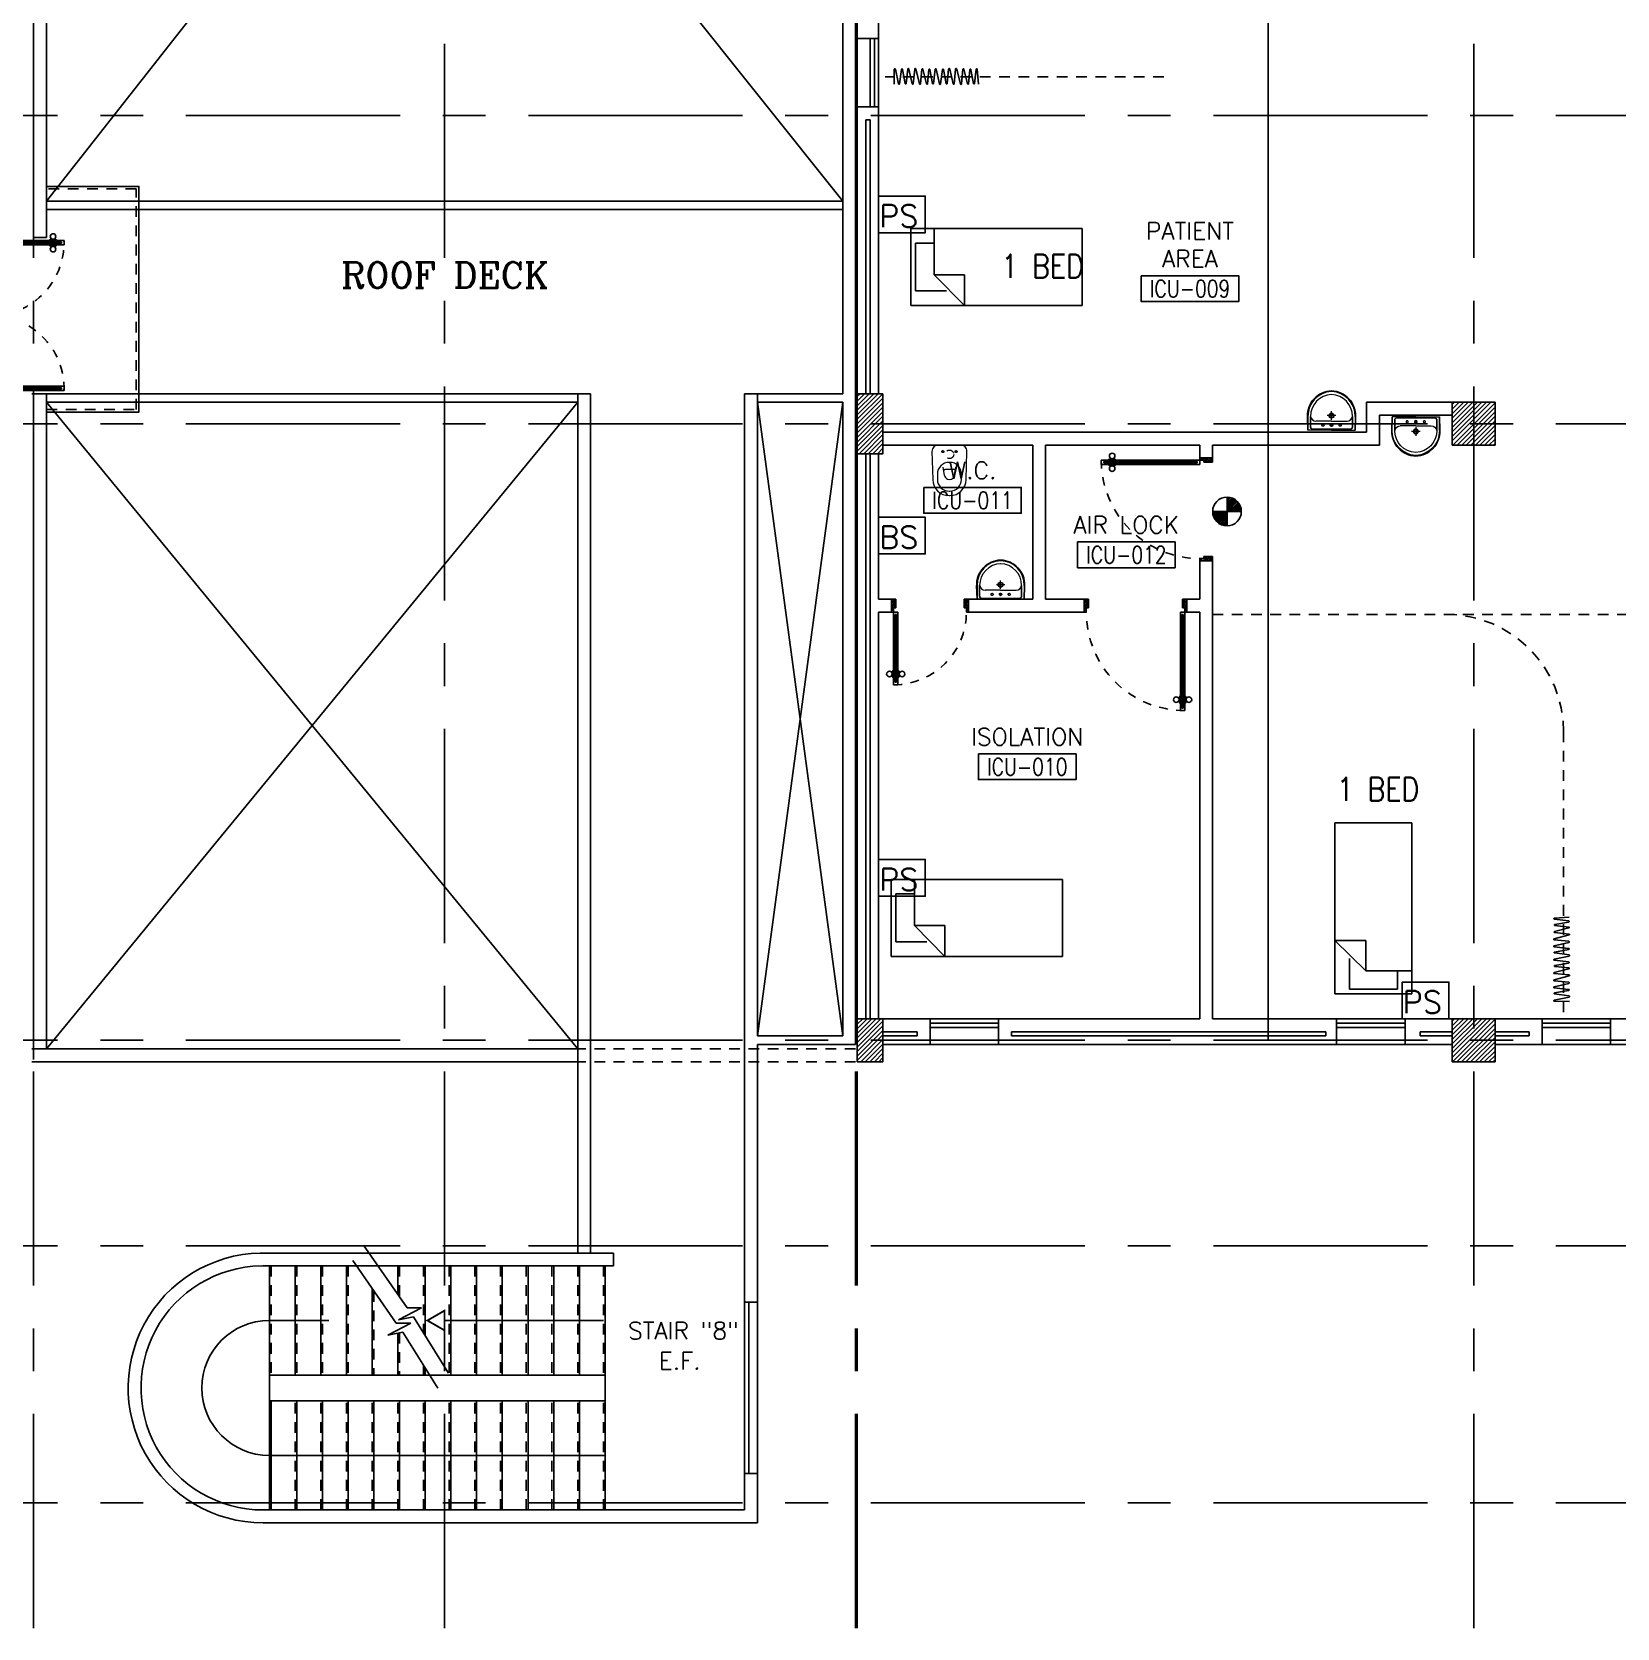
# Model space of a CAD drawing. Extents: x 275967.8 to 276060, y 57291.9 to 57371.4.
# Drawn here: x 276010.74 to 276029.25, y 57291.9 to 57310.54 of the extents above; entities that cross this region are included whole.
import ezdxf
from ezdxf.enums import TextEntityAlignment as Align

# ---------------------------------------------------------------- set-up
doc = ezdxf.new("R2010")
doc.units = 0
doc.header["$MEASUREMENT"] = 0
for name, pattern in [('CENTERX2', [4, 2.5, -0.5, 0.5, -0.5]), ('DASHED', [0.75, 0.5, -0.25]), ('HIDDEN', [0.375, 0.25, -0.125]), ('HIDDEN2', [0.1875, 0.125, -0.0625])]:
    doc.linetypes.add(name, pattern=pattern)
doc.layers.get('0').update_dxf_attribs({"color": 11, "linetype": 'CONTINUOUS'})
for name, color, linetype in [('A_CUBICLE_CURTAINS', 11, 'HIDDEN'), ('AXES', 11, 'CENTERX2'), ('COL', 11, 'CONTINUOUS'), ('D_CURTAIN', 11, 'HIDDEN'), ('DOOR', 11, 'CONTINUOUS'), ('E-SYSTEM', 4, 'CONTINUOUS'), ('FIX', 11, 'CONTINUOUS'), ('FUR', 11, 'CONTINUOUS'), ('HAT', 11, 'CONTINUOUS'), ('INSUL', 11, 'CONTINUOUS'), ('Locker', 11, 'CONTINUOUS'), ('RM-BOX', 11, 'CONTINUOUS'), ('RM-NAME', 11, 'CONTINUOUS'), ('RM-NO', 11, 'CONTINUOUS'), ('ROOF', 11, 'CONTINUOUS'), ('RS20', 11, 'CONTINUOUS'), ('SHAFT', 11, 'CONTINUOUS'), ('STR', 11, 'CONTINUOUS'), ('SUNI-FUR', 11, 'CONTINUOUS'), ('WALL', 11, 'CONTINUOUS'), ('WIN', 11, 'CONTINUOUS')]:
    doc.layers.add(name, color=color, linetype=linetype)
doc.styles.add('ROMANC', font='romanc', dxfattribs={"height": 0.1})
doc.styles.add('ROMANS', font='ROMANS.shx', dxfattribs={"width": 0.6})
doc.styles.add('RS20', font='ROMANS.shx', dxfattribs={"height": 0.2})

# ---------------------------------------------------------------- blocks, each defined once
blk = doc.blocks.new('*X90')
at = {"color": 0}
for p, q in [((73379, 118298), (73831, 118750)), ((73379, 118351), (73778, 118750)), ((73379, 118404), (73725, 118750)), ((73379, 118457), (73672, 118750)), ((73379, 118510), (73619, 118750)), ((73379, 118563), (73566, 118750)), ((73379, 118616), (73513, 118750)), ((73379, 118669), (73460, 118750)), ((73379, 118722), (73407, 118750)), ((73384, 118250), (73879, 118745)), ((73437, 118250), (73879, 118692)), ((73490, 118250), (73879, 118639)), ((73543, 118250), (73879, 118586)), ((73596, 118250), (73879, 118533)), ((73649, 118250), (73879, 118480)), ((73702, 118250), (73879, 118427)), ((73755, 118250), (73879, 118374)), ((73808, 118250), (73879, 118321)), ((73861, 118250), (73879, 118268))]:
    blk.add_line(p, q, dxfattribs=at)
blk = doc.blocks.new('COL50')
at = {"layer": 'COL'}
blk.add_lwpolyline([(-250, 250), (-250, -250), (250, -250), (250, 250)], close=True, dxfattribs=at)
blk = doc.blocks.new('C11')
at = {"layer": 'HAT'}
h = blk.add_hatch(dxfattribs=at)
h.set_pattern_fill('ANSI31', color=256, scale=300, style=0)
h.set_pattern_definition([(45, (-248556.182, -75061.005), (-26.5165043, 26.5165043), [])])
h.paths.add_polyline_path([(300, 700), (0, 700), (0, 350), (300, 350)])
h.paths.add_polyline_path([(300, 350), (0, 350), (0, 0), (300, 0)])
at = {"layer": 'COL'}
blk.add_lwpolyline([(300, 700), (300, 0), (0, 0), (0, 700)], close=True, dxfattribs=at)
blk = doc.blocks.new('C-300')
at = {"layer": 'HAT', "linetype": 'ByBlock', "ltscale": 0.3}
h = blk.add_hatch(dxfattribs=at)
h.set_pattern_fill('ANSI31', color=8, scale=300, style=0)
h.set_pattern_definition([(45, (-258496.182, -82361.005), (-26.5165043, 26.5165043), [])])
h.paths.add_polyline_path([(300, 500), (0, 500), (0, 250), (300, 250)])
h.paths.add_polyline_path([(300, 250), (0, 250), (0, 0), (300, 0)])
at = {"layer": 'COL'}
blk.add_lwpolyline([(0, 500), (300, 500), (300, 0), (0, 0)], close=True, dxfattribs=at)
blk = doc.blocks.new('C')
at = {"layer": 'D_CURTAIN'}
for points in [[(0.229, 0.077), (0.229, 0.077, 0.848601), (0.219, 0.076), (0.202, -0.062, -0.855925), (0.192, -0.063), (0.167, 0.072, 0.866955), (0.157, 0.072), (0.144, -0.065, -0.843142), (0.134, -0.066), (0.099, 0.077, 0.845318), (0.089, 0.076), (0.076, -0.066, -0.842227), (0.066, -0.067), (0.029, 0.079, 0.837896), (0.019, 0.078), (0.004, -0.065, -0.84563), (-0.006, -0.065), (-0.04, 0.078, 0.842014), (-0.049, 0.078), (-0.065, -0.063, -0.866148), (-0.075, -0.063), (-0.099, 0.074, 0.854133), (-0.109, 0.074), (-0.129, -0.066, -0.838104), (-0.139, -0.067), (-0.17, 0.077, 0.84026), (-0.18, 0.077), (-0.183, -0.071)], [(0.639, -0.068), (0.628, 0.076, 0.848601), (0.618, 0.076), (0.601, -0.063, -0.855925), (0.591, -0.063), (0.566, 0.071, 0.866955), (0.556, 0.071), (0.542, -0.066, -0.843142), (0.533, -0.066), (0.497, 0.076, 0.845318), (0.488, 0.075), (0.474, -0.067, -0.842227), (0.465, -0.068), (0.427, 0.078, 0.837896), (0.417, 0.078), (0.403, -0.065, -0.84563), (0.393, -0.066), (0.359, 0.078, 0.842014), (0.349, 0.077), (0.334, -0.063, -0.866148), (0.324, -0.064), (0.299, 0.074, 0.854133), (0.29, 0.073), (0.27, -0.067, -0.838104), (0.26, -0.067), (0.229, 0.077, 0.84026), (0.219, 0.076)]]:
    blk.add_lwpolyline(points, format="xyb", dxfattribs=at)
blk = doc.blocks.new('DOOR100')
at = {"layer": 'DOOR', "color": 0, "linetype": 'ByBlock'}
for p, q in [((-82, 1205), (-91, 1205)), ((-91, 1205), (-91, 1140)), ((-82, 1140), (-91, 1140)), ((-75, 1218), (-82, 1218)), ((-82, 1128), (-82, 1218)), ((-82, 1205), (-82, 1140)), ((-75, 1128), (-82, 1128)), ((-25, 1300), (-75, 1300)), ((-75, 1300), (-25, 1300)), ((-75, 1250), (-75, 1300)), ((-58, 1250), (-75, 1250)), ((-42, 1270), (-58, 1270)), ((-58, 1250), (-58, 1270)), ((-42, 1250), (-42, 1270)), ((-25, 1250), (-42, 1250)), ((-25, 1250), (-25, 1300)), ((-25, 1218), (-18, 1218)), ((-25, 1128), (-18, 1128)), ((-18, 1128), (-18, 1218)), ((-18, 1205), (-9, 1205)), ((-18, 1205), (-18, 1140)), ((-18, 1140), (-9, 1140)), ((-9, 1205), (-9, 1140)), ((-75, 200), (-58, 200)), ((-75, 150), (-75, 200)), ((-58, 200), (-58, 180)), ((-42, 200), (-25, 200)), ((-42, 180), (-42, 200)), ((-25, 200), (-25, 150)), ((-1200, 0), (-1200, 150)), ((-1200, 150), (-1175, 150)), ((-1200, 150), (-1200, 0)), ((-1150, 0), (-1200, 0)), ((-1175, 150), (-1175, 100)), ((-1175, 100), (-1150, 100)), ((-1150, 100), (-1150, 0)), ((-75, 150), (-25, 150)), ((-58, 180), (-42, 180)), ((-50, 100), (-50, 0)), ((-25, 100), (-50, 100)), ((-50, 0), (0, 0)), ((0, 150), (-25, 150)), ((-25, 150), (-25, 100)), ((0, 150), (0, 0))]:
    blk.add_line(p, q, dxfattribs=at)
at = {"layer": 'DOOR', "linetype": 'ByBlock'}
for p, q in [((-75, 1250), (-75, 200)), ((-58, 200), (-58, 1250)), ((-42, 200), (-42, 1250)), ((-25, 200), (-25, 1250)), ((0, 0), (0, 150))]:
    blk.add_line(p, q, dxfattribs=at)
at = {"layer": 'DOOR', "color": 9, "linetype": 'ByBlock'}
for p, q in [((-1150, 0), (-1200, 114)), ((-1150, 0), (-1200, 40)), ((-1150, 0), (-1163, 100)), ((-50, 0), (0, 114)), ((-50, 0), (-37, 100)), ((-50, 0), (0, 40))]:
    blk.add_line(p, q, dxfattribs=at)
at = {"layer": 'DOOR', "color": 0, "linetype": 'ByBlock'}
for centre in [(-124, 1173), (24, 1173)]:
    blk.add_circle(centre, 32.4, dxfattribs=at)
at = {"layer": 'DOOR', "linetype": 'HIDDEN', "ltscale": 0.5}
blk.add_arc((-25, 150), 1150, 90, 180.0001, dxfattribs=at)
at = {"layer": 'DOOR', "color": 9, "linetype": 'ByBlock'}
for centre, radius, start, end in [((-1150, 0), 154, 103.7142, 108.8947), ((-1150, 0), 134, 100.72, 111.8402), ((-1150, 0), 94.4, 90, 121.9818), ((-1150, 0), 74.4, 90, 132.2236), ((-1150, 0), 54.4, 90, 156.7926), ((-1150, 0), 34.4, 90, 180), ((-1150, 0), 14.4, 90, 180), ((-50, 0), 94.4, 58.0182, 90), ((-50, 0), 74.4, 47.7764, 90), ((-50, 0), 54.4, 23.2074, 90), ((-50, 0), 34.4, 0, 90), ((-50, 0), 14.4, 0, 90), ((-50, 0), 134, 68.1598, 79.28), ((-50, 0), 114, 64.0838, 77.3774), ((-50, 0), 154, 71.1053, 76.2858)]:
    blk.add_arc(centre, radius, start, end, dxfattribs=at)
blk = doc.blocks.new('DOOR90')
at = {"layer": 'DOOR', "color": 0, "linetype": 'ByBlock'}
for p, q in [((-150, 0), (-150, -25)), ((-150, 0), (0, 0)), ((0, -50), (0, 0)), ((-1000, -25), (-1000, -75)), ((-1000, -75), (-1000, -25)), ((-950, -25), (-1000, -25)), ((-950, -75), (-1000, -75)), ((-970, -42), (-970, -58)), ((-950, -42), (-970, -42)), ((-950, -58), (-970, -58)), ((-950, -25), (-950, -42)), ((-950, -58), (-950, -75)), ((-918, -25), (-918, -18)), ((-828, -18), (-918, -18)), ((-918, -75), (-918, -82)), ((-828, -82), (-918, -82)), ((-905, -18), (-905, -9)), ((-905, -9), (-840, -9)), ((-905, -18), (-840, -18)), ((-905, -82), (-905, -91)), ((-905, -82), (-840, -82)), ((-905, -91), (-840, -91)), ((-840, -18), (-840, -9)), ((-840, -82), (-840, -91)), ((-828, -25), (-828, -18)), ((-828, -75), (-828, -82)), ((-200, -42), (-200, -25)), ((-200, -25), (-150, -25)), ((-180, -42), (-200, -42)), ((-200, -75), (-200, -58)), ((-200, -58), (-180, -58)), ((-150, -75), (-200, -75)), ((-180, -58), (-180, -42)), ((-150, -75), (-150, -25)), ((-150, -25), (-100, -25)), ((-100, -25), (-100, -50)), ((-100, -50), (0, -50)), ((-150, -900), (-150, -875)), ((-150, -875), (-100, -875)), ((0, -900), (-150, -900)), ((-150, -900), (0, -900)), ((-100, -850), (0, -850)), ((-100, -875), (-100, -850)), ((0, -850), (0, -900))]:
    blk.add_line(p, q, dxfattribs=at)
at = {"layer": 'DOOR', "color": 9, "linetype": 'ByBlock'}
for p, q in [((0, -50), (-114, 0)), ((0, -50), (-40, 0)), ((0, -50), (-100, -37)), ((0, -850), (-114, -900)), ((0, -850), (-100, -863)), ((0, -850), (-40, -900))]:
    blk.add_line(p, q, dxfattribs=at)
at = {"layer": 'DOOR', "linetype": 'ByBlock'}
for p, q in [((-200, -25), (-950, -25)), ((-200, -42), (-950, -42)), ((-200, -58), (-950, -58)), ((-950, -75), (-200, -75))]:
    blk.add_line(p, q, dxfattribs=at)
at = {"layer": 'DOOR', "color": 0, "linetype": 'ByBlock'}
for centre in [(-873, 24), (-873, -124)]:
    blk.add_circle(centre, 32.4, dxfattribs=at)
at = {"layer": 'DOOR', "color": 9, "linetype": 'ByBlock'}
for centre, radius, start, end in [((0, -50), 154, 161.1053, 166.2858), ((0, -50), 134, 158.1598, 169.28), ((0, -50), 94.4, 148.0182, 180), ((0, -50), 74.4, 137.7764, 180), ((0, -50), 114, 154.0838, 167.3774), ((0, -50), 54.4, 113.2074, 180), ((0, -50), 34.4, 90, 180), ((0, -50), 14.4, 90, 180), ((0, -850), 154, 193.7142, 198.8947), ((0, -850), 134, 190.72, 201.8402), ((0, -850), 94.4, 180, 211.9818), ((0, -850), 74.4, 180, 222.2236), ((0, -850), 54.4, 180, 246.7926), ((0, -850), 34.4, 180, 270), ((0, -850), 14.4, 180, 270)]:
    blk.add_arc(centre, radius, start, end, dxfattribs=at)
at = {"layer": 'DOOR', "linetype": 'HIDDEN', "ltscale": 0.5}
blk.add_arc((-150, -25), 850, 180, 270, dxfattribs=at)
blk = doc.blocks.new('LAV1')
at = {"layer": 'FIX', "linetype": 'ByBlock', "ltscale": 0.3}
for p, q in [((-280, 210), (-275, 50)), ((-245, 210), (-245, 85)), ((245, 210), (245, 85)), ((280, 210), (275, 50)), ((0, 60), (-220, 60)), ((0, 60), (220, 60))]:
    blk.add_line(p, q, dxfattribs=at)
at = {"layer": 'FIX', "linetype": 'Continuous', "lineweight": 20}
for p, q in [((-275, 210), (-275, 50)), ((275, 210), (275, 50)), ((0, 50), (-275, 50)), ((0, 50), (-252, 50)), ((0, 155), (-181, 155)), ((0, 155), (181, 155)), ((0, 50), (252, 50)), ((0, 50), (275, 50))]:
    blk.add_line(p, q, dxfattribs=at)
at = {"layer": 'FIX', "linetype": 'DASHED', "lineweight": 20, "ltscale": 0.05}
for p, q in [((50, 220), (-50, 220)), ((0, 170), (0, 270)), ((0, 170), (0, 270))]:
    blk.add_line(p, q, dxfattribs=at)
at = {"layer": 'FIX', "lineweight": 20}
for p, q in [((16, 107), (-15, 107)), ((0, 92), (0, 123))]:
    blk.add_line(p, q, dxfattribs=at)
for centre, radius in [((0, 220), 29.5), ((0, 220), 22.5), ((0, 107), 15.5)]:
    blk.add_circle(centre, radius, dxfattribs=at)
at = {"layer": 'FIX', "linetype": 'HIDDEN', "lineweight": 20, "ltscale": 0.05}
for centre in [(-100, 107), (100, 107)]:
    blk.add_circle(centre, 12.4, dxfattribs=at)
at = {"layer": 'FIX', "linetype": 'ByBlock', "ltscale": 0.3}
for centre, radius, start, end in [((7, 220), 287, 91.3776, 182.0064), ((-7, 220), 287, 357.9936, 88.6224), ((-220, 85), 24.9, 179.7021, 269.9486), ((220, 85), 24.9, 270.0514, 0.2979)]:
    blk.add_arc(centre, radius, start, end, dxfattribs=at)
at = {"layer": 'FIX', "linetype": 'Continuous', "lineweight": 20}
for centre, radius, start, end in [((8, 217), 283, 91.6988, 181.351), ((8, 212), 253, 91.7328, 180.4884), ((-8, 217), 283, 358.649, 88.3012), ((-8, 212), 253, 359.5116, 88.2672), ((-179, 222), 66.9, 190.2006, 268.0786), ((179, 222), 66.9, 271.9214, 349.7994)]:
    blk.add_arc(centre, radius, start, end, dxfattribs=at)
blk = doc.blocks.new('WC1')
at = {"layer": 'FIX', "lineweight": 20}
for p, q in [((-210, 204), (-538, 194)), ((-727, 5), (-727, -5)), ((-674, 5), (-674, -5)), ((-534, 24), (-540, 0)), ((-540, 0), (-534, -24)), ((-475, 141), (-538, 141)), ((-395, 76), (-490, 60)), ((-339, 5), (-339, -5)), ((-538, -141), (-475, -141)), ((-490, -60), (-395, -76)), ((-538, -194), (-210, -204))]:
    blk.add_line(p, q, dxfattribs=at)
at = {"layer": 'FIX', "linetype": 'Continuous', "lineweight": 20}
blk.add_line((-420, -47), (-420, 45), dxfattribs=at)
at = {"layer": 'FIX', "lineweight": 20}
blk.add_lwpolyline([(-213, -204), (-210, -204, 0.414214), (-137, -131), (-137, 0), (-137, 131, 0.414214), (-210, 204)], format="xyb", dxfattribs=at)
at = {"layer": 'FIX', "linetype": 'HIDDEN2', "lineweight": 20, "ltscale": 0.3}
blk.add_circle((-245, 0), 49.8, dxfattribs=at)
at = {"layer": 'FIX', "linetype": 'HIDDEN', "lineweight": 20, "ltscale": 0.05}
for centre in [(-213, 78), (-213, -77)]:
    blk.add_circle(centre, 11.6, dxfattribs=at)
at = {"layer": 'FIX', "lineweight": 20}
for centre, radius, start, end in [((-538, 5), 189, 90, 180), ((-538, 5), 136, 90, 180), ((-473, -7), 68.2, 128.9242, 152.8468), ((-464, -18), 82, 108.496, 128.9242), ((-475, 5), 136, 360, 90), ((-538, -5), 189, 180, 270), ((-538, -5), 136, 180, 270), ((-473, 7), 68.2, 207.1532, 231.0758), ((-464, 18), 82, 231.0758, 251.504), ((-475, -5), 136, 270, 0)]:
    blk.add_arc(centre, radius, start, end, dxfattribs=at)
at = {"layer": 'FIX', "linetype": 'Continuous', "lineweight": 20}
for centre, start, end in [((-443, 46), 357.6662, 91.6121), ((-442, -46), 268.3879, 2.3338)]:
    blk.add_arc(centre, 22.3, start, end, dxfattribs=at)
blk = doc.blocks.new('A$C272A55A0')
at = {"layer": 'DOOR', "color": 0, "linetype": 'ByBlock'}
for p, q in [((0, 900), (0, 1050)), ((50, 1050), (0, 1050)), ((25, 950), (50, 950)), ((25, 900), (25, 950)), ((50, 950), (50, 1050)), ((1750, 950), (1750, 1050)), ((1750, 1050), (1800, 1050)), ((1775, 950), (1750, 950)), ((1775, 900), (1775, 950)), ((1800, 1050), (1800, 900)), ((0, 900), (25, 900)), ((75, 900), (25, 900)), ((25, 850), (25, 900)), ((42, 850), (25, 850)), ((58, 870), (42, 870)), ((42, 870), (42, 850)), ((58, 850), (58, 870)), ((75, 850), (58, 850)), ((75, 900), (75, 850)), ((1725, 900), (1775, 900)), ((1725, 900), (1725, 850)), ((1725, 850), (1742, 850)), ((1742, 870), (1758, 870)), ((1742, 850), (1742, 870)), ((1758, 870), (1758, 850)), ((1758, 850), (1775, 850)), ((1800, 900), (1775, 900)), ((1775, 850), (1775, 900)), ((25, 50), (42, 50)), ((25, 50), (25, 0)), ((25, 0), (75, 0)), ((75, 0), (25, 0)), ((42, 50), (42, 30)), ((42, 30), (58, 30)), ((58, 50), (75, 50)), ((58, 50), (58, 30)), ((75, 50), (75, 0)), ((1718, 160), (1709, 160)), ((1709, 95), (1709, 160)), ((1718, 95), (1709, 95)), ((1725, 173), (1718, 173)), ((1718, 173), (1718, 83)), ((1718, 95), (1718, 160)), ((1725, 83), (1718, 83)), ((1742, 50), (1725, 50)), ((1725, 50), (1725, 0)), ((1775, 0), (1725, 0)), ((1725, 0), (1775, 0)), ((1742, 50), (1742, 30)), ((1758, 30), (1742, 30)), ((1775, 50), (1758, 50)), ((1758, 50), (1758, 30)), ((1775, 173), (1782, 173)), ((1775, 83), (1782, 83)), ((1775, 50), (1775, 0)), ((1782, 173), (1782, 83)), ((1782, 160), (1791, 160)), ((1782, 95), (1782, 160)), ((1782, 95), (1791, 95)), ((1791, 95), (1791, 160))]:
    blk.add_line(p, q, dxfattribs=at)
at = {"layer": 'DOOR', "color": 9, "linetype": 'ByBlock'}
for p, q in [((50, 1050), (0, 1010)), ((50, 1050), (0, 937)), ((50, 1050), (37, 950)), ((1750, 1050), (1800, 1010)), ((1750, 1050), (1800, 937)), ((1750, 1050), (1763, 950))]:
    blk.add_line(p, q, dxfattribs=at)
at = {"layer": 'DOOR', "linetype": 'ByBlock'}
for p, q in [((25, 850), (25, 50)), ((42, 850), (42, 50)), ((58, 850), (58, 50)), ((75, 50), (75, 850)), ((1725, 50), (1725, 850)), ((1742, 850), (1742, 50)), ((1758, 850), (1758, 50)), ((1775, 850), (1775, 50))]:
    blk.add_line(p, q, dxfattribs=at)
at = {"layer": 'DOOR', "color": 0, "linetype": 'ByBlock'}
for centre in [(1676, 128), (1824, 128)]:
    blk.add_circle(centre, 32.4, dxfattribs=at)
at = {"layer": 'DOOR', "color": 9, "linetype": 'ByBlock'}
for centre, radius, start, end in [((50, 1050), 54.4, 203.2074, 270), ((50, 1050), 74.4, 227.7764, 270), ((50, 1050), 94.4, 238.0182, 270), ((50, 1050), 114, 244.0838, 257.3774), ((50, 1050), 34.4, 180, 270), ((50, 1050), 14.4, 180, 270), ((1750, 1050), 14.4, 270, 0), ((1750, 1050), 34.4, 270, 0), ((1750, 1050), 54.4, 270, 336.7926), ((1750, 1050), 74.4, 270, 312.2236), ((1750, 1050), 94.4, 270, 301.9818), ((1750, 1050), 114, 282.6226, 295.9162), ((50, 1050), 134, 248.1598, 259.28), ((50, 1050), 154, 251.1053, 256.2858), ((1750, 1050), 134, 280.72, 291.8402), ((1750, 1050), 154, 283.7142, 288.8947)]:
    blk.add_arc(centre, radius, start, end, dxfattribs=at)
at = {"layer": 'DOOR', "linetype": 'HIDDEN', "ltscale": 0.5}
for centre, start, end in [((50, 851), 268.3174, 3.2965), ((1750, 851), 176.7035, 271.6826)]:
    blk.add_arc(centre, 851, start, end, dxfattribs=at)
at = {"layer": 'WALL', "linetype": 'ByBlock'}
blk.add_line((1800, 900), (1800, 1050), dxfattribs=at)
blk = doc.blocks.new('RM1')
at = {"layer": 'RM-BOX'}
blk.add_lwpolyline([(570, -200), (-570, -200), (-570, -500), (570, -500)], close=True, dxfattribs=at)
at = {"layer": 'RM-NAME', "style": 'ROMANS'}
for tag, p in [('ROOMNAME1', (0, 324)), ('ROOMNAME2', (0, 0))]:
    blk.add_attdef(tag, text='', height=200, dxfattribs=at).set_placement(p, align=Align.MIDDLE)
at = {"layer": 'RM-NO', "style": 'ROMANS', "width": 0.8}
blk.add_attdef('ROOMNO', text='', height=200, dxfattribs=at).set_placement((0, -350), align=Align.MIDDLE)

msp = doc.modelspace()

# ---------------------------------------------------------------- linework, layer by layer
for p, q in [((276015.1171, 57295.6378), (276014.6093, 57296.3691)), ((276014.9903, 57295.4595), (276014.4826, 57296.1908)), ((276015.0185, 57295.4974), (276015.2874, 57295.6378)), ((276015.1939, 57295.5325), (276015.0185, 57295.4974)), ((276015.2874, 57295.6378), (276015.1171, 57295.6378)), ((276015.603, 57294.8772), (276015.1939, 57295.5325)), ((276014.8917, 57295.3191), (276015.1606, 57295.4595)), ((276015.0671, 57295.3542), (276014.8917, 57295.3191)), ((276015.1606, 57295.4595), (276014.9903, 57295.4595)), ((276015.4762, 57294.699), (276015.0671, 57295.3542))]:
    msp.add_line(p, q)
at = {"layer": 'A_CUBICLE_CURTAINS', "ltscale": 0.5}
for p, q in [((276023.9575, 57310.0129), (276020.7003, 57310.0129)), ((276024.5255, 57303.7356), (276048.6255, 57303.7356)), ((276028.6255, 57302.3676), (276028.6255, 57299.0129))]:
    msp.add_line(p, q, dxfattribs=at)
msp.add_arc((276027.2575, 57302.3676), 1.368, 0, 90, dxfattribs=at)
at = {"layer": 'AXES'}
for p, q in [((276015.5555, 57291.8986), (276015.5555, 57370.7113)), ((276027.5755, 57291.8986), (276027.5755, 57370.7113)), ((276010.7555, 57291.8986), (276010.7555, 57370.3613)), ((276020.3555, 57291.8986), (276020.3555, 57370.3613)), ((276020.3755, 57291.8986), (276020.3755, 57370.3613)), ((275968.5355, 57309.5629), (276036.5755, 57309.5629)), ((275968.5355, 57305.9629), (276036.5755, 57305.9629)), ((275968.5355, 57298.7629), (276036.5755, 57298.7629)), ((275968.5355, 57296.3629), (276036.5755, 57296.3629)), ((275968.5355, 57293.3629), (276036.5755, 57293.3629))]:
    msp.add_line(p, q, dxfattribs=at)
at = {"layer": 'COL'}
msp.add_lwpolyline([(276027.3255, 57306.2129), (276027.3255, 57305.7129), (276027.8255, 57305.7129), (276027.8255, 57306.2129)], close=True, dxfattribs=at)
at = {"layer": 'E-SYSTEM', "color": 4}
for p, q in [((276024.6944, 57305.1046), (276024.6944, 57304.7702)), ((276024.6944, 57305.0924), (276024.7062, 57305.1042)), ((276024.6944, 57305.0747), (276024.722, 57305.1023)), ((276024.6944, 57305.0571), (276024.7365, 57305.0992)), ((276024.6944, 57305.0394), (276024.7501, 57305.095)), ((276024.6944, 57305.0217), (276024.7627, 57305.09)), ((276024.6944, 57305.004), (276024.7745, 57305.0841)), ((276024.6944, 57304.9864), (276024.7856, 57305.0775)), ((276024.6944, 57304.9687), (276024.796, 57305.0702)), ((276024.6944, 57304.951), (276024.8056, 57305.0622)), ((276024.6985, 57304.9374), (276024.8147, 57305.0535)), ((276024.7162, 57304.9374), (276024.823, 57305.0442)), ((276024.7339, 57304.9374), (276024.8307, 57305.0342)), ((276024.7515, 57304.9374), (276024.8377, 57305.0236)), ((276024.8616, 57304.9374), (276024.5273, 57304.9374)), ((276024.5277, 57304.9257), (276024.5394, 57304.9374)), ((276024.5295, 57304.9099), (276024.5571, 57304.9374)), ((276024.5327, 57304.8953), (276024.5748, 57304.9374)), ((276024.5368, 57304.8818), (276024.5924, 57304.9374)), ((276024.5418, 57304.8691), (276024.6101, 57304.9374)), ((276024.5477, 57304.8573), (276024.6278, 57304.9374)), ((276024.5543, 57304.8462), (276024.6455, 57304.9374)), ((276024.5616, 57304.8359), (276024.6632, 57304.9374)), ((276024.5696, 57304.8262), (276024.6808, 57304.9374)), ((276024.5783, 57304.8172), (276024.6944, 57304.9333)), ((276024.5876, 57304.8088), (276024.6944, 57304.9156)), ((276024.5976, 57304.8011), (276024.6944, 57304.898)), ((276024.6083, 57304.7941), (276024.6944, 57304.8803)), ((276024.6197, 57304.7879), (276024.6944, 57304.8626)), ((276024.6319, 57304.7824), (276024.6944, 57304.8449)), ((276024.7692, 57304.9374), (276024.844, 57305.0121)), ((276024.7869, 57304.9374), (276024.8495, 57305)), ((276024.8046, 57304.9374), (276024.8541, 57304.9869)), ((276024.8223, 57304.9374), (276024.8578, 57304.9729)), ((276024.8399, 57304.9374), (276024.8604, 57304.9578)), ((276024.8576, 57304.9374), (276024.8616, 57304.9413)), ((276024.6449, 57304.7777), (276024.6944, 57304.8273)), ((276024.6589, 57304.774), (276024.6944, 57304.8096)), ((276024.674, 57304.7715), (276024.6944, 57304.7919)), ((276024.6905, 57304.7703), (276024.6944, 57304.7742))]:
    msp.add_line(p, q, dxfattribs=at)
for points in [[(276020.6255, 57308.6211), (276020.6255, 57308.1925), (276021.1707, 57308.1925), (276021.1707, 57308.6211)], [(276020.6255, 57304.8709), (276020.6255, 57304.4423), (276021.1707, 57304.4423), (276021.1707, 57304.8709)], [(276020.6255, 57300.8738), (276020.6255, 57300.4452), (276021.1707, 57300.4452), (276021.1707, 57300.8738)], [(276026.7403, 57299.4415), (276026.7403, 57299.0129), (276027.2855, 57299.0129), (276027.2855, 57299.4415)]]:
    msp.add_lwpolyline(points, close=True, dxfattribs=at)
msp.add_circle((276024.6944, 57304.9374), 0.1672, dxfattribs=at)
at = {"layer": 'FUR'}
for p, q in [((276023.0015, 57308.2413), (276021.0015, 57308.2413)), ((276021.0015, 57308.2413), (276021.0015, 57307.3413)), ((276021.2732, 57308.2413), (276021.2732, 57307.7025)), ((276023.0015, 57307.3413), (276023.0015, 57308.2413)), ((276021.057, 57308.0714), (276021.057, 57307.5135)), ((276021.2732, 57308.0714), (276021.057, 57308.0714)), ((276021.2732, 57307.7025), (276021.6266, 57307.7025)), ((276021.2732, 57307.7025), (276021.6266, 57307.3413)), ((276021.6266, 57307.3413), (276021.6266, 57307.7025)), ((276021.057, 57307.5135), (276021.4167, 57307.5135)), ((276021.0015, 57307.3413), (276023.0015, 57307.3413)), ((276025.9538, 57299.3032), (276025.9538, 57301.3032)), ((276025.9538, 57301.3032), (276026.8538, 57301.3032)), ((276026.8538, 57301.3032), (276026.8538, 57299.3032)), ((276022.772, 57300.6413), (276020.772, 57300.6413)), ((276020.772, 57300.6413), (276020.772, 57299.7413)), ((276021.0436, 57300.6413), (276021.0436, 57300.1024)), ((276022.772, 57299.7413), (276022.772, 57300.6413)), ((276020.8274, 57300.4714), (276020.8274, 57299.9134)), ((276021.0436, 57300.4714), (276020.8274, 57300.4714)), ((276021.0436, 57300.1024), (276021.397, 57300.1024)), ((276021.0436, 57300.1024), (276021.397, 57299.7413)), ((276021.397, 57299.7413), (276021.397, 57300.1024)), ((276020.8274, 57299.9134), (276021.1871, 57299.9134)), ((276025.9538, 57299.9283), (276026.3149, 57299.9283)), ((276026.3149, 57299.5748), (276025.9538, 57299.9283)), ((276026.3149, 57299.5748), (276026.3149, 57299.9283)), ((276020.772, 57299.7413), (276022.772, 57299.7413)), ((276026.1259, 57299.3587), (276026.1259, 57299.7184)), ((276026.8538, 57299.5748), (276026.3149, 57299.5748)), ((276026.6839, 57299.5748), (276026.6839, 57299.3587)), ((276026.8538, 57299.3032), (276025.9538, 57299.3032)), ((276026.6839, 57299.3587), (276026.1259, 57299.3587))]:
    msp.add_line(p, q, dxfattribs=at)
at = {"layer": 'INSUL'}
for p, q in [((276020.4755, 57309.5129), (276020.4755, 57306.3129)), ((276020.4755, 57309.5129), (276020.5255, 57309.5129)), ((276020.5255, 57309.5129), (276020.5255, 57306.3129)), ((276020.4755, 57305.6129), (276020.4755, 57299.0129)), ((276020.5255, 57305.6129), (276020.5255, 57299.0129)), ((276021.0755, 57298.8629), (276020.6755, 57298.8629)), ((276021.0755, 57298.8129), (276020.6755, 57298.8129)), ((276021.0755, 57298.8129), (276021.0755, 57298.8629)), ((276022.1755, 57298.8129), (276022.1755, 57298.8629)), ((276025.8505, 57298.8629), (276022.1755, 57298.8629)), ((276025.8505, 57298.8129), (276022.1755, 57298.8129)), ((276025.8505, 57298.8129), (276025.8505, 57298.8629)), ((276027.3251, 57298.8629), (276026.9505, 57298.8629)), ((276026.9505, 57298.8129), (276026.9505, 57298.8629)), ((276027.3251, 57298.8129), (276026.9505, 57298.8129)), ((276028.2255, 57298.8629), (276027.8255, 57298.8629)), ((276028.2255, 57298.8129), (276027.8255, 57298.8129)), ((276028.2255, 57298.8129), (276028.2255, 57298.8629))]:
    msp.add_line(p, q, dxfattribs=at)
at = {"layer": 'Locker', "color": 0, "linetype": 'ByBlock', "ltscale": 0.3}
msp.add_line((276019.2105, 57306.2129), (276019.2105, 57298.8861), dxfattribs=at)
at = {"layer": 'ROOF'}
for p, q in [((276010.7555, 57320.0129), (276010.7555, 57308.1379)), ((276010.9055, 57320.0129), (276010.9055, 57308.1379)), ((276020.2055, 57320.0129), (276020.2055, 57306.3129)), ((276020.3555, 57320.1129), (276020.3555, 57298.7129)), ((276020.2055, 57308.5629), (276010.9055, 57308.5629)), ((276020.2055, 57308.4629), (276010.9055, 57308.4629)), ((276010.7555, 57308.1379), (276010.9055, 57308.1379)), ((276010.7355, 57306.3129), (276017.2605, 57306.3129)), ((276010.7555, 57306.3129), (276010.7555, 57298.6629)), ((276010.9055, 57306.3129), (276010.7555, 57306.3129)), ((276010.9055, 57306.3129), (276010.9055, 57298.6629)), ((276010.9055, 57306.2129), (276017.1105, 57306.2129)), ((276017.1105, 57296.2779), (276017.1105, 57306.3129)), ((276017.2605, 57296.2779), (276017.2605, 57306.3129)), ((276019.0605, 57306.3129), (276020.2055, 57306.3129)), ((276019.0605, 57295.7029), (276019.0605, 57306.3129)), ((276019.2105, 57298.8129), (276019.2105, 57306.3129)), ((276019.2105, 57306.2129), (276020.2055, 57306.2129)), ((276020.2055, 57306.2129), (276020.2055, 57298.8129)), ((276019.2105, 57298.8129), (276020.2055, 57298.8129)), ((276019.2105, 57296.2779), (276019.2105, 57298.7129)), ((276019.2105, 57298.7129), (276020.3555, 57298.7129)), ((276017.1105, 57298.5129), (276010.7355, 57298.5129)), ((276017.1105, 57298.6629), (276010.7364, 57298.6629))]:
    msp.add_line(p, q, dxfattribs=at)
at = {"layer": 'SHAFT'}
for p, q in [((276020.2055, 57308.5629), (276011.0555, 57320.0129)), ((276010.9055, 57308.5629), (276019.0055, 57318.8629)), ((276010.9055, 57306.2129), (276017.1105, 57298.6629)), ((276010.9055, 57298.6629), (276017.1105, 57306.2129)), ((276019.2105, 57298.8129), (276020.2055, 57306.2129)), ((276020.2055, 57298.8129), (276019.2105, 57306.2129))]:
    msp.add_line(p, q, dxfattribs=at)
at = {"layer": 'STR', "linetype": 'HIDDEN2'}
for p, q in [((276010.7555, 57298.6629), (276010.7555, 57298.5129)), ((276020.3555, 57298.6629), (276010.7555, 57298.6629)), ((276020.3555, 57298.5129), (276010.7555, 57298.5129)), ((276013.5303, 57296.1279), (276013.5303, 57294.8529)), ((276013.8303, 57296.1279), (276013.8303, 57294.8529)), ((276014.1303, 57296.1279), (276014.1303, 57294.8529)), ((276014.4303, 57296.1279), (276014.4303, 57294.8529)), ((276015.0303, 57296.1279), (276015.0303, 57295.7628)), ((276015.3103, 57296.1279), (276015.3103, 57295.346)), ((276015.6103, 57296.1279), (276015.6103, 57294.8529)), ((276015.9103, 57296.1279), (276015.9103, 57294.8529)), ((276016.2103, 57296.1279), (276016.2103, 57294.8529)), ((276016.5103, 57296.1279), (276016.5103, 57294.8529)), ((276016.8103, 57296.1279), (276016.8103, 57294.8529)), ((276017.1103, 57296.1279), (276017.1103, 57294.8529)), ((276017.4103, 57296.1279), (276017.4103, 57294.8529)), ((276014.7303, 57295.834), (276014.7303, 57294.8529)), ((276015.0303, 57295.3469), (276015.0303, 57294.8529)), ((276015.3103, 57294.9647), (276015.3103, 57294.8529)), ((276015.3303, 57294.9327), (276015.3303, 57294.8529)), ((276013.5103, 57293.2779), (276013.5103, 57294.5529)), ((276013.5303, 57293.2779), (276013.5303, 57294.5529)), ((276013.8103, 57293.2779), (276013.8103, 57294.5529)), ((276014.1103, 57293.2779), (276014.1103, 57294.5529)), ((276014.4103, 57293.2779), (276014.4103, 57294.5529)), ((276014.7103, 57293.2779), (276014.7103, 57294.5529)), ((276015.0103, 57293.2779), (276015.0103, 57294.5529)), ((276015.3103, 57293.2779), (276015.3103, 57294.5529)), ((276015.6103, 57293.2779), (276015.6103, 57294.5529)), ((276015.9103, 57293.2779), (276015.9103, 57294.5529)), ((276016.2103, 57293.2779), (276016.2103, 57294.5529)), ((276016.5103, 57293.2779), (276016.5103, 57294.5529)), ((276016.8103, 57293.2779), (276016.8103, 57294.5529)), ((276017.1103, 57293.2779), (276017.1103, 57294.5529)), ((276017.4103, 57293.2779), (276017.4103, 57294.5529))]:
    msp.add_line(p, q, dxfattribs=at)
at = {"layer": 'STR'}
for p, q in [((276013.5103, 57296.1279), (276013.5103, 57294.8529)), ((276013.8103, 57296.1279), (276013.8103, 57294.8529)), ((276014.1103, 57296.1279), (276014.1103, 57294.8529)), ((276014.4103, 57296.1279), (276014.4103, 57294.8529)), ((276015.0103, 57296.1279), (276015.0103, 57295.7916)), ((276015.3303, 57296.1279), (276015.3303, 57295.314)), ((276015.6303, 57296.1279), (276015.6303, 57294.8529)), ((276015.9303, 57296.1279), (276015.9303, 57294.8529)), ((276016.2303, 57296.1279), (276016.2303, 57294.8529)), ((276016.5303, 57296.1279), (276016.5303, 57294.8529)), ((276016.8303, 57296.1279), (276016.8303, 57294.8529)), ((276017.1303, 57296.1279), (276017.1303, 57294.8529)), ((276017.4303, 57296.1279), (276017.4303, 57294.8529)), ((276014.7103, 57295.8628), (276014.7103, 57294.8529)), ((276014.2034, 57295.4904), (276013.5079, 57295.4904)), ((276015.0103, 57295.3428), (276015.0103, 57294.8529)), ((276015.5554, 57295.4904), (276017.4103, 57295.4904)), ((276015.3103, 57294.9647), (276015.3103, 57294.8529)), ((276015.3303, 57294.9327), (276015.3303, 57294.8529)), ((276013.5103, 57293.2779), (276013.5103, 57294.5529)), ((276013.5303, 57293.2779), (276013.5303, 57294.5529)), ((276013.8303, 57293.2779), (276013.8303, 57294.5529)), ((276014.1303, 57293.2779), (276014.1303, 57294.5529)), ((276014.4303, 57293.2779), (276014.4303, 57294.5529)), ((276014.7303, 57293.2779), (276014.7303, 57294.5529)), ((276015.0303, 57293.2779), (276015.0303, 57294.5529)), ((276015.3303, 57293.2779), (276015.3303, 57294.5529)), ((276015.6303, 57293.2779), (276015.6303, 57294.5529)), ((276015.9303, 57293.2779), (276015.9303, 57294.5529)), ((276016.2303, 57293.2779), (276016.2303, 57294.5529)), ((276016.5303, 57293.2779), (276016.5303, 57294.5529)), ((276016.8303, 57293.2779), (276016.8303, 57294.5529)), ((276017.1303, 57293.2779), (276017.1303, 57294.5529)), ((276017.4303, 57293.2779), (276017.4303, 57294.5529)), ((276017.4303, 57293.9154), (276013.5079, 57293.9154))]:
    msp.add_line(p, q, dxfattribs=at)
msp.add_lwpolyline([(276010.9055, 57306.0988), (276011.9855, 57306.0988), (276011.9855, 57308.7338), (276010.9055, 57308.7338)], dxfattribs=at)
at = {"layer": 'STR', "linetype": 'HIDDEN2'}
msp.add_lwpolyline([(276010.9055, 57306.1288), (276011.9555, 57306.1288), (276011.9555, 57308.7038), (276010.9055, 57308.7038)], dxfattribs=at)
at = {"layer": 'STR', "const_width": 0.0215}
msp.add_lwpolyline([(276015.5554, 57295.375), (276015.5554, 57295.6059), (276015.3554, 57295.4904)], close=True, dxfattribs=at)
at = {"layer": 'STR'}
msp.add_arc((276013.5079, 57294.7029), 0.7875, 90, 270, dxfattribs=at)
at = {"layer": 'SUNI-FUR', "linetype": 'Continuous'}
msp.add_line((276025.1755, 57298.7629), (276025.1755, 57357.5829), dxfattribs=at)
at = {"layer": 'WALL'}
for p, q in [((276020.3755, 57312.8129), (276020.3755, 57310.4629)), ((276020.6255, 57312.8129), (276020.6255, 57310.4629)), ((276020.3755, 57310.4629), (276020.6255, 57310.4629)), ((276020.3755, 57309.6629), (276020.3755, 57306.3129)), ((276020.3755, 57309.6629), (276020.6255, 57309.6629)), ((276020.6255, 57309.6629), (276020.6255, 57306.3129)), ((276020.3755, 57305.7129), (276020.3755, 57299.0129)), ((276020.6255, 57305.6129), (276020.6255, 57303.9129)), ((276020.6255, 57303.7629), (276020.6255, 57299.0129)), ((276020.6755, 57299.0129), (276021.2255, 57299.0129)), ((276021.2255, 57298.7129), (276021.2255, 57299.0129)), ((276022.0255, 57298.7129), (276022.0255, 57299.0129)), ((276024.3755, 57299.0129), (276022.0255, 57299.0129)), ((276025.9751, 57299.0129), (276024.5255, 57299.0129)), ((276025.9751, 57298.7129), (276025.9751, 57299.0129)), ((276027.3251, 57299.0129), (276026.7751, 57299.0129)), ((276026.7751, 57298.7129), (276026.7751, 57299.0129)), ((276027.8255, 57299.0129), (276028.3755, 57299.0129)), ((276028.3755, 57298.7129), (276028.3755, 57299.0129)), ((276033.1755, 57299.0129), (276029.1755, 57299.0129)), ((276029.1755, 57298.7129), (276029.1755, 57299.0129)), ((276020.6755, 57298.7129), (276021.2255, 57298.7129)), ((276025.9751, 57298.7129), (276022.0255, 57298.7129)), ((276027.3251, 57298.7129), (276026.7751, 57298.7129)), ((276027.8255, 57298.7129), (276028.3755, 57298.7129)), ((276030.9055, 57298.7129), (276029.1755, 57298.7129)), ((276013.435, 57296.2779), (276017.5303, 57296.2779)), ((276017.5303, 57296.1279), (276017.5303, 57296.2779)), ((276019.2105, 57296.2779), (276019.2105, 57295.7029)), ((276013.435, 57296.1279), (276017.5303, 57296.1279)), ((276019.2105, 57295.7029), (276019.0605, 57295.7029)), ((276013.5103, 57294.8529), (276017.4303, 57294.8529)), ((276013.5103, 57294.8529), (276013.5103, 57294.5529)), ((276017.4303, 57294.5529), (276017.4303, 57294.8529)), ((276013.5103, 57294.5529), (276017.4303, 57294.5529)), ((276019.2105, 57293.7029), (276019.0605, 57293.7029)), ((276019.0605, 57293.7029), (276019.0605, 57293.2779)), ((276019.2105, 57293.7029), (276019.2105, 57293.1279)), ((276013.435, 57293.2779), (276019.0605, 57293.2779)), ((276013.435, 57293.1279), (276019.2105, 57293.1279))]:
    msp.add_line(p, q, dxfattribs=at)
at = {"layer": 'WALL', "linetype": 'ByBlock'}
for p, q in [((276020.6255, 57311.6629), (276020.6255, 57306.3129)), ((276027.3255, 57306.2129), (276026.3255, 57306.2129)), ((276026.3255, 57306.2129), (276026.3255, 57305.8629)), ((276026.4755, 57306.0629), (276026.4755, 57305.7129)), ((276027.3255, 57306.0629), (276026.4755, 57306.0629)), ((276026.3255, 57305.8629), (276020.6755, 57305.8629)), ((276022.4255, 57305.7129), (276020.6755, 57305.7129)), ((276022.4255, 57305.7129), (276022.4255, 57303.9129)), ((276024.3755, 57305.7129), (276022.5755, 57305.7129)), ((276022.5755, 57305.7129), (276022.5755, 57303.9129)), ((276024.3755, 57305.7129), (276024.3755, 57305.5629)), ((276026.4755, 57305.7129), (276024.5255, 57305.7129)), ((276024.5255, 57305.7129), (276024.5255, 57305.5629)), ((276024.5255, 57305.5629), (276024.3755, 57305.5629)), ((276024.5255, 57304.3629), (276024.3755, 57304.3629)), ((276024.3755, 57304.3629), (276024.3755, 57303.9129)), ((276024.5255, 57304.3629), (276024.5255, 57299.0129)), ((276020.7755, 57303.9129), (276020.6255, 57303.9129)), ((276020.7755, 57303.9129), (276020.7755, 57303.7629)), ((276022.4255, 57303.9129), (276021.6755, 57303.9129)), ((276021.6755, 57303.9129), (276021.6755, 57303.7629)), ((276023.0255, 57303.9129), (276022.5755, 57303.9129)), ((276023.0255, 57303.9129), (276023.0255, 57303.7629)), ((276024.3755, 57303.9129), (276024.2255, 57303.9129)), ((276024.2255, 57303.9129), (276024.2255, 57303.7629)), ((276020.7755, 57303.7629), (276020.6255, 57303.7629)), ((276023.0255, 57303.7629), (276021.6755, 57303.7629)), ((276024.3755, 57303.7629), (276024.2255, 57303.7629)), ((276024.3755, 57303.7629), (276024.3755, 57299.0129))]:
    msp.add_line(p, q, dxfattribs=at)
at = {"layer": 'WALL', "linetype": 'ByBlock', "ltscale": 0.3}
for points in [[(276020.6755, 57306.3129), (276020.3755, 57306.3129), (276020.3755, 57305.6129), (276020.6755, 57305.6129)], [(276027.8255, 57306.2129), (276027.3255, 57306.2129), (276027.3255, 57305.7129), (276027.8255, 57305.7129)], [(276020.6755, 57299.0129), (276020.3755, 57299.0129), (276020.3755, 57298.5129), (276020.6755, 57298.5129)], [(276027.3255, 57298.5129), (276027.8255, 57298.5129), (276027.8255, 57299.0129), (276027.3255, 57299.0129)]]:
    msp.add_lwpolyline(points, close=True, dxfattribs=at)
at = {"layer": 'WALL'}
for radius, start in [(1.575, 87.25838), (1.425, 86.96954)]:
    msp.add_arc((276013.435, 57294.7029), radius, start, 270.00003, dxfattribs=at)
at = {"layer": 'WIN'}
for p, q in [((276020.3755, 57309.6629), (276020.3755, 57310.4629)), ((276020.5255, 57309.6629), (276020.5255, 57310.4629)), ((276020.5755, 57309.6629), (276020.5755, 57310.4629)), ((276020.6255, 57309.6629), (276020.6255, 57310.4629)), ((276022.0255, 57299.0129), (276021.2255, 57299.0129)), ((276022.0255, 57298.9629), (276021.2255, 57298.9629)), ((276022.0255, 57298.9129), (276021.2255, 57298.9129)), ((276026.7751, 57299.0129), (276025.9751, 57299.0129)), ((276026.7751, 57298.9629), (276025.9751, 57298.9629)), ((276026.7751, 57298.9129), (276025.9751, 57298.9129)), ((276029.1755, 57299.0129), (276028.3755, 57299.0129)), ((276029.1755, 57298.9629), (276028.3755, 57298.9629)), ((276029.1755, 57298.9129), (276028.3755, 57298.9129)), ((276022.0255, 57298.7129), (276021.2255, 57298.7129)), ((276026.7751, 57298.7129), (276025.9751, 57298.7129)), ((276029.1755, 57298.7129), (276028.3755, 57298.7129)), ((276019.0605, 57295.7029), (276019.0605, 57293.7029)), ((276019.1105, 57295.7029), (276019.1105, 57293.7029)), ((276019.2105, 57295.7029), (276019.2105, 57293.7029))]:
    msp.add_line(p, q, dxfattribs=at)

# ---------------------------------------------------------------- block references
at = {"layer": 'COL', "linetype": 'ByBlock', "xscale": 0.001, "yscale": 0.001, "zscale": 0.001}
msp.add_blockref('C11', (276020.3755, 57305.6129), dxfattribs=at)
at = {"layer": 'COL', "color": 6, "linetype": 'ByBlock', "ltscale": 0.3, "xscale": 0.001, "yscale": 0.001, "zscale": 0.001}
msp.add_blockref('C-300', (276020.3755, 57298.5129), dxfattribs=at)
at = {"layer": 'COL', "xscale": 0.001, "yscale": 0.001, "zscale": 0.001}
msp.add_blockref('COL50', (276027.5755, 57298.7629), dxfattribs=at)
at = {"layer": 'D_CURTAIN', "ltscale": 2, "xscale": 1.2, "yscale": 1.2, "zscale": 1.2}
msp.add_blockref('C', (276021.0246, 57310.0113), dxfattribs=at)
at = {"layer": 'D_CURTAIN', "ltscale": 2, "xscale": 1.2, "yscale": 1.2, "zscale": 1.2, "rotation": 90}
msp.add_blockref('C', (276028.6092, 57299.4347), dxfattribs=at)
at = {"layer": 'DOOR', "color": 0, "linetype": 'ByBlock', "yscale": 0.001, "zscale": 0.001}
for name, p, xscale, rotation in [('A$C272A55A0', (276011.1109, 57306.3254), 0.001, 90), ('DOOR100', (276024.5255, 57305.5629), 0.001, 90), ('DOOR90', (276020.7755, 57303.9129), 0.001, 90), ('DOOR100', (276024.2255, 57303.9129), -0.001, 180)]:
    msp.add_blockref(name, p, dxfattribs=dict(at, xscale=xscale, rotation=rotation))
at = {"layer": 'FIX', "xscale": 0.001, "yscale": 0.001, "zscale": 0.001}
for p in [(276025.915, 57305.8379), (276022.0505, 57303.8629)]:
    msp.add_blockref('LAV1', p, dxfattribs=at)
at = {"layer": 'FIX', "yscale": 0.001, "zscale": 0.001}
for name, p, xscale, rotation in [('LAV1', (276026.8996, 57306.0925), -0.001, 180), ('WC1', (276021.4527, 57305.8499), 0.001, 90)]:
    msp.add_blockref(name, p, dxfattribs=dict(at, xscale=xscale, rotation=rotation))
at = {"layer": 'HAT', "xscale": 0.001, "yscale": 0.001, "zscale": 0.001}
for p in [(275953.9463, 57187.4632), (275953.9463, 57180.2632)]:
    msp.add_blockref('*X90', p, dxfattribs=at)
at = {"layer": 'RM-NAME'}
ref = msp.add_blockref('RM1', (276024.2625, 57307.8899), dxfattribs=dict(at, xscale=-0.001, yscale=0.001, zscale=0.001))
ref.add_attrib('ROOMNO', 'ICU-009', dxfattribs={"layer": 'RM-NO', "height": 0.2, "style": 'ROMANS', "width": 0.8}).set_placement((276024.2625, 57307.5399), align=Align.MIDDLE)
ref.add_attrib('ROOMNAME2', 'AREA', dxfattribs={"height": 0.2, "style": 'ROMANS'}).set_placement((276024.2625, 57307.8899), align=Align.MIDDLE)
ref.add_attrib('ROOMNAME1', 'PATIENT', dxfattribs={"height": 0.2, "style": 'ROMANS'}).set_placement((276024.2625, 57308.2137), align=Align.MIDDLE)
ref = msp.add_blockref('RM1', (276021.7222, 57305.4181), dxfattribs=dict(at, xscale=-0.001, yscale=0.001, zscale=0.001))
ref.add_attrib('ROOMNO', 'ICU-011', dxfattribs={"layer": 'RM-NO', "height": 0.2, "style": 'ROMANS', "width": 0.8}).set_placement((276021.7222, 57305.0681), align=Align.MIDDLE)
ref.add_attrib('ROOMNAME2', 'W.C.', dxfattribs={"height": 0.2, "style": 'ROMANS'}).set_placement((276021.7222, 57305.4181), align=Align.MIDDLE)
ref = msp.add_blockref('RM1', (276023.5186, 57304.7815), dxfattribs=dict(at, xscale=-0.001, yscale=0.001, zscale=0.001))
ref.add_attrib('ROOMNO', 'ICU-012', dxfattribs={"layer": 'RM-NO', "height": 0.2, "style": 'ROMANS', "width": 0.8}).set_placement((276023.5186, 57304.4315), align=Align.MIDDLE)
ref.add_attrib('ROOMNAME2', 'AIR LOCK', dxfattribs={"height": 0.2, "style": 'ROMANS'}).set_placement((276023.5186, 57304.7815), align=Align.MIDDLE)
ref = msp.add_blockref('RM1', (276022.3609, 57302.3065), dxfattribs=dict(at, xscale=-0.001, yscale=0.001, zscale=0.001))
ref.add_attrib('ROOMNO', 'ICU-010', dxfattribs={"layer": 'RM-NO', "height": 0.2, "style": 'ROMANS', "width": 0.8}).set_placement((276022.3609, 57301.9565), align=Align.MIDDLE)
ref.add_attrib('ROOMNAME2', 'ISOLATION', dxfattribs={"height": 0.2, "style": 'ROMANS'}).set_placement((276022.3609, 57302.3065), align=Align.MIDDLE)

# ---------------------------------------------------------------- texts
at = {"layer": 'E-SYSTEM', "color": 4, "style": 'ROMANS'}
for s, p in [('PS', (276020.6328, 57308.2579)), ('BS', (276020.6328, 57304.5076)), ('PS', (276020.6328, 57300.5105)), ('PS', (276026.7476, 57299.0783))]:
    msp.add_text(s, height=0.26, dxfattribs=at).set_placement(p)
at = {"layer": 'RM-NAME'}
for s, height, style, p in [('ROOF DECK', 0.3, 'ROMANC', (276015.5555, 57307.6983)), ('STAIR "8"', 0.2, 'ROMANS', (276018.3456, 57295.3724)), ('E.F.', 0.2, 'ROMANS', (276018.3025, 57295.0187))]:
    msp.add_text(s, height=height, dxfattribs=dict(at, style=style)).set_placement(p, align=Align.MIDDLE)
at = {"layer": 'RS20', "style": 'RS20', "width": 0.85}
for p in [(276022.5412, 57307.802), (276026.4582, 57301.6947)]:
    msp.add_text('1 BED', height=0.2736, dxfattribs=at).set_placement(p, align=Align.MIDDLE)

doc.saveas('drawing.dxf')
